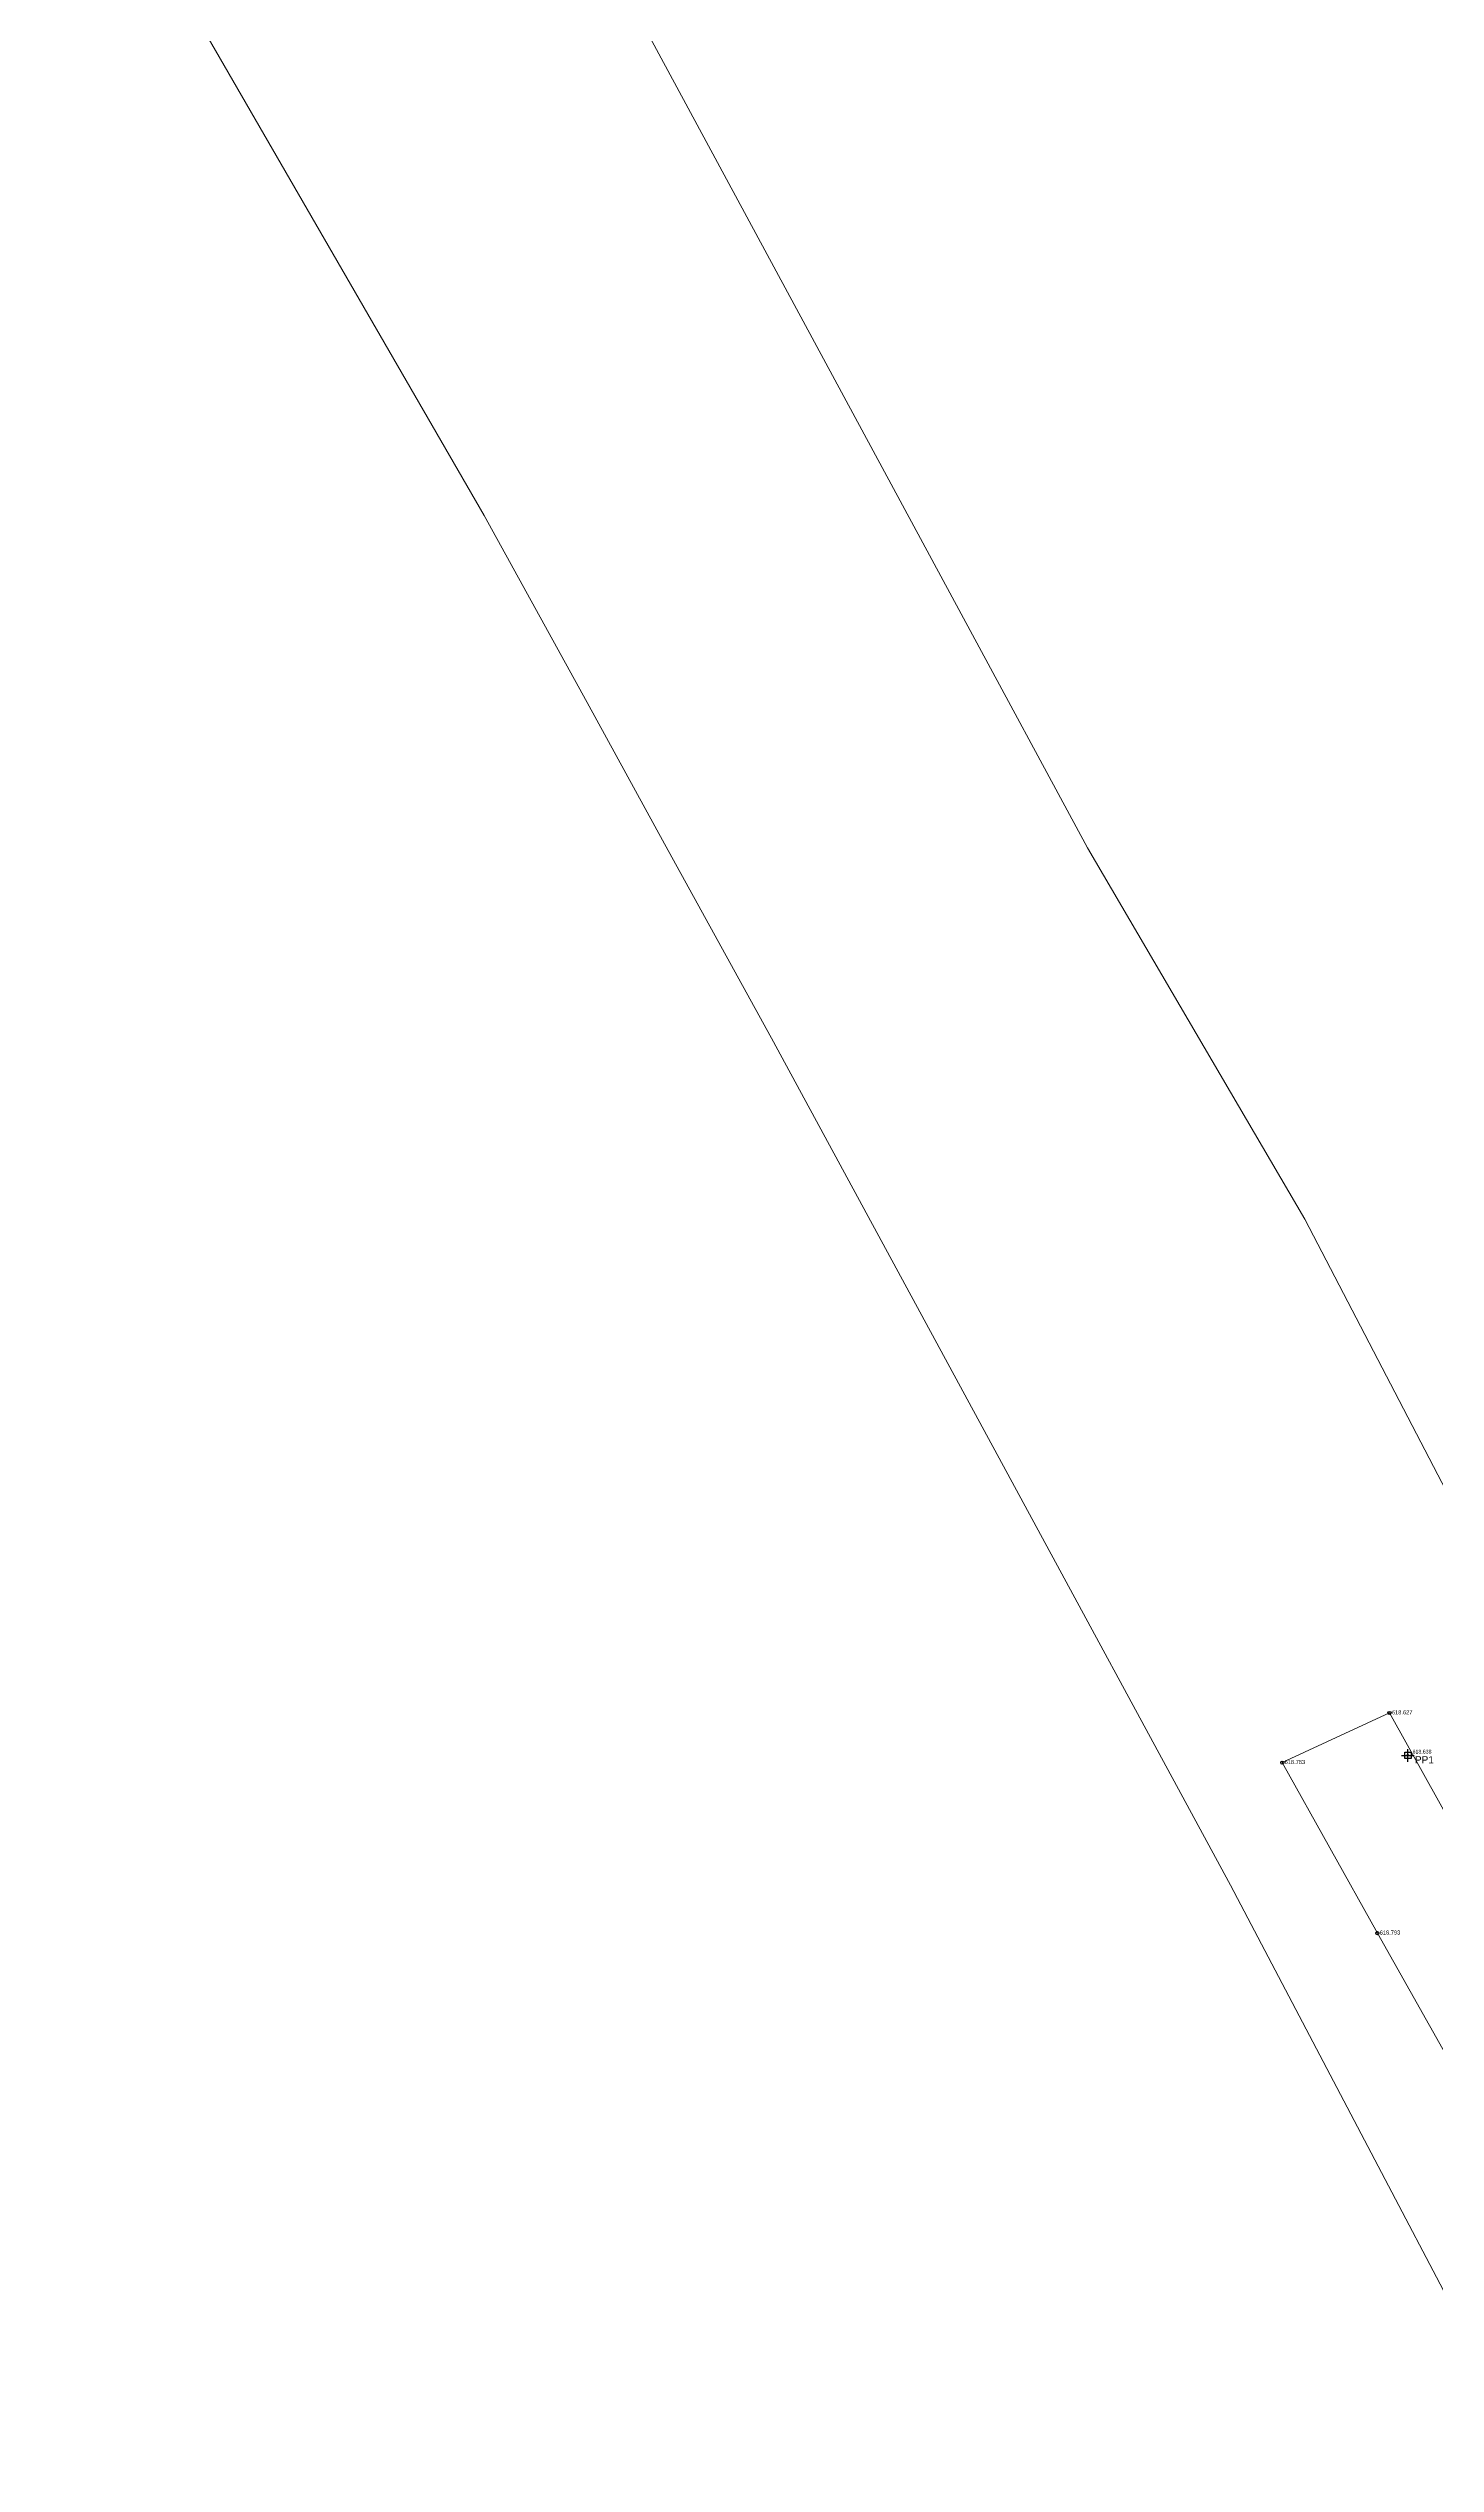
# Model space of a CAD drawing. Header units: metres. Extents: x 7513791 to 7515084, y 4691573 to 4693683.
# Drawn here: x 7513881.5 to 7513970.1, y 4693307.5 to 4693461.7 of the extents above; entities that cross this region are included whole.
import ezdxf

# ---------------------------------------------------------------- set-up
doc = ezdxf.new("R2010")
doc.units = ezdxf.units.M
for name, color, linetype, lineweight in [('asfalt', 97, 'Continuous', 0), ('asfalt pikat', 97, 'Continuous', 0), ('Matjet', 210, 'Continuous', 0), ('matjet oborri', 204, 'Continuous', 0), ('Parc-Baz', 7, 'Continuous', 0), ('rrjet', 7, 'Continuous', 0)]:
    doc.layers.add(name, color=color, linetype=linetype, lineweight=lineweight)
doc.styles.get("Standard").update_dxf_attribs({"font": 'arial.ttf'})

# ---------------------------------------------------------------- blocks, each defined once
blk = doc.blocks.new('*U6')
at = {"color": 0, "linetype": 'ByBlock', "lineweight": -2}
blk.add_line((0, 0), (0, 0), dxfattribs=at)
blk.add_circle((0, 0), 0.5, dxfattribs=at)
blk = doc.blocks.new('*U109', base_point=(7513967.118, 4693355.405, 618.627))
at = {"layer": 'asfalt pikat', "linetype": 'ByBlock', "insert": (7513967.268, 4693355.445, 618.627), "char_height": 0.26, "attachment_point": 4}
blk.add_mtext('{\\C256;618.627}', dxfattribs=at)
blk = doc.blocks.new('*U110', base_point=(7513967.118, 4693355.405, 618.627))
at = {"layer": 'asfalt pikat', "linetype": 'ByBlock', "lineweight": -2}
blk.add_blockref('*U109', (7513967.118, 4693355.405, 618.627), dxfattribs=at)
blk = doc.blocks.new('*U111', base_point=(7513968.292, 4693352.695, 618.638))
at = {"layer": 'matjet oborri', "linetype": 'ByBlock', "insert": (7513968.592, 4693352.935, 618.638), "char_height": 0.24, "attachment_point": 4}
blk.add_mtext('618.638', dxfattribs=at)
blk = doc.blocks.new('*U112', base_point=(7513968.292, 4693352.695, 618.638))
at = {"layer": 'Matjet', "linetype": 'ByBlock', "lineweight": -2}
blk.add_blockref('*U111', (7513968.292, 4693352.695, 618.638), dxfattribs=at)
blk = doc.blocks.new('*U113', base_point=(7513960.27, 4693352.242, 618.763))
at = {"layer": 'asfalt pikat', "linetype": 'ByBlock', "insert": (7513960.42, 4693352.282, 618.763), "char_height": 0.26, "attachment_point": 4}
blk.add_mtext('{\\C256;618.763}', dxfattribs=at)
blk = doc.blocks.new('*U114', base_point=(7513960.27, 4693352.242, 618.763))
at = {"layer": 'asfalt pikat', "linetype": 'ByBlock', "lineweight": -2}
blk.add_blockref('*U113', (7513960.27, 4693352.242, 618.763), dxfattribs=at)
blk = doc.blocks.new('*U115', base_point=(7513966.342, 4693341.352, 618.793))
at = {"layer": 'asfalt pikat', "linetype": 'ByBlock', "insert": (7513966.492, 4693341.392, 618.793), "char_height": 0.26, "attachment_point": 4}
blk.add_mtext('{\\C256;618.793}', dxfattribs=at)
blk = doc.blocks.new('*U116', base_point=(7513966.342, 4693341.352, 618.793))
at = {"layer": 'asfalt pikat', "linetype": 'ByBlock', "lineweight": -2}
blk.add_blockref('*U115', (7513966.342, 4693341.352, 618.793), dxfattribs=at)
blk = doc.blocks.new('*U193')
at = {"color": 0, "linetype": 'ByBlock', "lineweight": -2}
for p, q in [((-1, 0), (1, 0)), ((0, -1), (0, 1))]:
    blk.add_line(p, q, dxfattribs=at)
blk.add_lwpolyline([(-0.5, -0.5), (-0.5, 0.5), (0.5, 0.5), (0.5, -0.5)], close=True, dxfattribs=at)
blk = doc.blocks.new('*U196', base_point=(7513968.29, 4693352.7, 618.64))
at = {"layer": 'rrjet', "linetype": 'ByBlock', "insert": (7513968.74, 4693352.65, 618.64), "char_height": 0.46, "attachment_point": 1}
blk.add_mtext('{\\C137;PP1}', dxfattribs=at)
blk = doc.blocks.new('*U197', base_point=(7513968.292, 4693352.695, 618.638))
at = {"layer": 'rrjet', "color": 93, "linetype": 'ByBlock', "lineweight": -2}
blk.add_blockref('*U196', (7513968.292, 4693352.695, 618.638), dxfattribs=at)

msp = doc.modelspace()

# ---------------------------------------------------------------- linework, layer by layer
at = {"layer": 'asfalt'}
msp.add_polyline3d([(7513960.27, 4693352.24, 618.76), (7513966.34, 4693341.35, 618.79), (7513976.13, 4693324, 618.87), (7513985.99, 4693321.62, 618.75), (7513980.2, 4693331.91, 618.69), (7513975.79, 4693339.87, 618.66), (7513967.12, 4693355.41, 618.63)], close=True, dxfattribs=at)
at = {"layer": 'Parc-Baz'}
for points in [[(7514087.86, 4693113.54), (7514060.93, 4693158.92), (7514055.46, 4693168.43), (7514030.72, 4693211.59), (7514013.56, 4693241.71), (7513993.34, 4693277.14), (7513980.14, 4693300.35), (7513977.6, 4693305.17), (7513967.06, 4693325.22), (7513956.97, 4693344.41), (7513941.78, 4693372.42), (7513927.65, 4693398.49), (7513920.82, 4693410.91), (7513915.87, 4693419.92), (7513909.31, 4693431.86), (7513895.79, 4693455.26), (7513881.46, 4693480.07)], [(7513918.58, 4693464.82), (7513939.76, 4693425.59), (7513947.83, 4693410.65), (7513961.7, 4693386.93), (7513970.21, 4693370.62), (7513978.71, 4693354.31), (7513988.86, 4693335.39), (7513992.61, 4693328.4), (7514000.61, 4693313.98), (7514001.34, 4693312.12), (7514009.6, 4693296.71), (7514026.89, 4693266.1), (7514035.37, 4693251.19), (7514046.38, 4693231.9), (7514051.71, 4693222.6), (7514078.59, 4693175.81), (7514083.73, 4693166.53), (7514101.63, 4693135.88)]]:
    msp.add_lwpolyline(points, dxfattribs=at)

# ---------------------------------------------------------------- block references
at = {"layer": 'asfalt pikat', "linetype": 'ByBlock', "lineweight": -2, "xscale": 0.1999999960000001, "yscale": 0.1999999960000001, "zscale": 0.1999999960000001}
for p in [(7513967.12, 4693355.41, 618.63), (7513960.27, 4693352.24, 618.76), (7513966.34, 4693341.35, 618.79)]:
    msp.add_blockref('*U6', p, dxfattribs=at)
at = {"layer": 'asfalt pikat', "linetype": 'ByBlock', "lineweight": -2}
for name, p in [('*U110', (7513967.12, 4693355.41, 618.63)), ('*U114', (7513960.27, 4693352.24, 618.76)), ('*U116', (7513966.34, 4693341.35, 618.79))]:
    msp.add_blockref(name, p, dxfattribs=at)
at = {"layer": 'Matjet', "linetype": 'ByBlock', "lineweight": -2, "xscale": 0.0999999980000001, "yscale": 0.0999999980000001, "zscale": 0.0999999980000001}
msp.add_blockref('*U6', (7513968.29, 4693352.7, 618.64), dxfattribs=at)
at = {"layer": 'Matjet', "linetype": 'ByBlock', "lineweight": -2}
msp.add_blockref('*U112', (7513968.29, 4693352.7, 618.64), dxfattribs=at)
at = {"layer": 'rrjet', "color": 93, "linetype": 'ByBlock', "lineweight": -2, "xscale": 0.4, "yscale": 0.4, "zscale": 0.4}
msp.add_blockref('*U193', (7513968.29, 4693352.7, 618.64), dxfattribs=at)
at = {"layer": 'rrjet', "color": 93, "linetype": 'ByBlock', "lineweight": -2}
msp.add_blockref('*U197', (7513968.29, 4693352.7, 618.64), dxfattribs=at)

doc.saveas('drawing.dxf')
